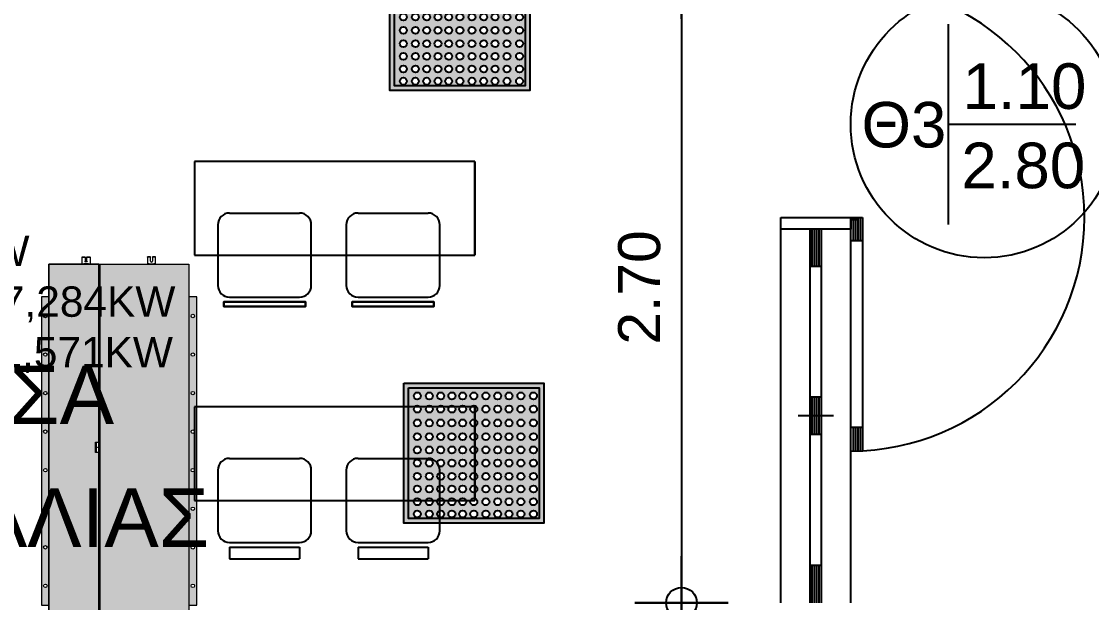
# Model space of a CAD drawing. Header units: metres. Extents: x -11 to 85, y -301 to 135.
# Drawn here: x 18.873 to 23.454, y -47.392 to -44.904 of the extents above; entities that cross this region are included whole.
import ezdxf

# ---------------------------------------------------------------- set-up
doc = ezdxf.new("R2010")
doc.units = ezdxf.units.M
doc.header["$LTSCALE"] = 0.036
doc.header["$PDMODE"] = 2
for name, color, linetype in [('arxitek borofos', 252, 'Continuous'), ('DIMBLK', 252, 'Continuous'), ('HLEK_FL001_SYMBOLS', 230, 'Continuous'), ('Parathira', 252, 'Continuous')]:
    doc.layers.add(name, color=color, linetype=linetype)
doc.layers.add('axel', color=170, linetype='Continuous', lineweight=0)
doc.styles.add('COMU-N', font='arial.ttf')
doc.styles.get("Standard").update_dxf_attribs({"font": 'arial.ttf'})
doc.dimstyles.new('CADWDOT', dxfattribs={"dimscale": 0.1, "dimtxt": 1.8, "dimasz": 0.08, "dimexe": 2, "dimexo": 0, "dimgap": 0.09, "dimtad": 0, "dimrnd": 0.001, "dimzin": 0, "dimdsep": 46, "dimtxsty": 'Standard', "dimblk1": 'ARTDIM', "dimblk2": 'ARTDIM', "dimsah": 1, "dimcen": 0.09, "dimdle": 0.05, "dimse1": 1, "dimse2": 1, "dimadec": 0, "dimazin": 0, "dimtfac": 1, "dimtmove": 0, "dimatfit": 3, "dimldrblk": 'ARTDIM', "dimfxl": 2, "dimtvp": 0.9999, "dimtolj": 1, "dimtzin": 0, "dimarcsym": 0})

# ---------------------------------------------------------------- blocks, each defined once
blk = doc.blocks.new('A$C049E38FE')
at = {"layer": 'Parathira'}
for p, q in [((0, 0), (0, -0.05)), ((0.3, -0.05), (0.3, 0)), ((0, -0.05), (0.3, -0.05)), ((0.3, -0.05), (0.25, -0.05)), ((0, -1.05), (0.3, -1.05)), ((0, -1.1), (0, -1.05)), ((0.3, -2.7), (0.3, -1.05)), ((0.3, -1.05), (0.35, -1.05)), ((0.3, -1.05), (0.3, -1.1)), ((0.31, -1.05), (0.31, -1.15)), ((0.32, -1.05), (0.32, -1.15)), ((0.33, -1.05), (0.33, -1.15)), ((0.34, -1.05), (0.34, -1.15)), ((0.35, -1.05), (0.35, -2.0487)), ((0.33, -1.06), (0.3, -1.06)), ((0, -2.7), (0, -1.1)), ((0.3, -1.1), (0, -1.1)), ((0.3, -1.1), (0, -1.1)), ((0.3, -1.1), (0, -1.1)), ((0.125, -1.1), (0.125, -2.7)), ((0.175, -1.1), (0.125, -1.1)), ((0.135, -1.26), (0.135, -1.1)), ((0.145, -1.26), (0.145, -1.1)), ((0.155, -1.26), (0.155, -1.1)), ((0.165, -1.26), (0.165, -1.1)), ((0.175, -2.7), (0.175, -1.1)), ((0.35, -1.15), (0.3, -1.15)), ((0.175, -1.26), (0.125, -1.26)), ((0.175, -1.82), (0.125, -1.82)), ((0.135, -1.98), (0.135, -1.82)), ((0.145, -1.98), (0.145, -1.82)), ((0.155, -1.98), (0.155, -1.82)), ((0.165, -1.98), (0.165, -1.82)), ((0.225, -1.9), (0.075, -1.9)), ((0.35, -1.95), (0.3, -1.95)), ((0.31, -1.95), (0.31, -2.0499)), ((0.32, -1.95), (0.32, -2.0498)), ((0.33, -1.95), (0.33, -2.0495)), ((0.34, -1.95), (0.34, -2.0492)), ((0.175, -1.98), (0.125, -1.98)), ((0.175, -2.54), (0.125, -2.54)), ((0.135, -2.7), (0.135, -2.54)), ((0.145, -2.7), (0.145, -2.54)), ((0.155, -2.7), (0.155, -2.54)), ((0.165, -2.7), (0.165, -2.54))]:
    blk.add_line(p, q, dxfattribs=at)
blk.add_arc((0.3, -1.05), 1, 270, 90, dxfattribs=at)
blk = doc.blocks.new('ARTDIM')
at = {"layer": 'DIMBLK'}
for p, q in [((0, -24.9975), (0, 24.9975)), ((-24.9975, 0), (24.9975, 0))]:
    blk.add_line(p, q, dxfattribs=at)
blk.add_circle((0, 0), 8.25, dxfattribs=at)
blk = doc.blocks.new('*D954')
at = {"layer": 'arxitek borofos', "color": 0, "lineweight": -2}
blk.add_line((21.6986, -44.701), (21.6986, -47.385), dxfattribs=at)
at = {"layer": 'Defpoints', "color": 0, "transparency": 16777216}
for p in [(22.1237, -44.693), (21.6986, -47.393), (22.1237, -47.393)]:
    blk.add_point(p, dxfattribs=at)
at = {"layer": 'arxitek borofos', "color": 0, "lineweight": -2, "xscale": 0.008, "yscale": 0.008, "zscale": 0.008}
for p, rotation in [((21.6986, -44.693), 90), ((21.6986, -47.393), 270)]:
    blk.add_blockref('ARTDIM', p, dxfattribs=dict(at, rotation=rotation))
at = {"layer": 'arxitek borofos', "color": 0, "insert": (21.5186, -46.043), "char_height": 0.18, "attachment_point": 5, "rotation": 90}
blk.add_mtext('\\A1;2.70', dxfattribs=at)
blk = doc.blocks.new('*D955')
at = {"layer": 'arxitek borofos', "color": 0, "lineweight": -2}
blk.add_line((21.6986, -47.401), (21.6986, -49.635), dxfattribs=at)
at = {"layer": 'Defpoints', "color": 0, "transparency": 16777216}
for p in [(22.1237, -47.393), (21.6986, -49.643), (22.1237, -49.643)]:
    blk.add_point(p, dxfattribs=at)
at = {"layer": 'arxitek borofos', "color": 0, "lineweight": -2, "xscale": 0.008, "yscale": 0.008, "zscale": 0.008}
for p, rotation in [((21.6986, -47.393), 90), ((21.6986, -49.643), 270)]:
    blk.add_blockref('ARTDIM', p, dxfattribs=dict(at, rotation=rotation))
at = {"layer": 'arxitek borofos', "color": 0, "insert": (21.5186, -48.518), "char_height": 0.18, "attachment_point": 5, "rotation": 90}
blk.add_mtext('\\A1;2.25', dxfattribs=at)
blk = doc.blocks.new('led 46W tetragono')
at = {"layer": 'HLEK_FL001_SYMBOLS'}
h = blk.add_hatch(color=256, dxfattribs=at)
h.dxf.hatch_style = 1
h.paths.add_polyline_path([(104.7283, -8.1225), (104.7283, -8.7225), (105.3283, -8.7225), (105.3283, -8.1225)])
h.paths.add_polyline_path([(105.3083, -8.1425), (105.3083, -8.7025), (104.7483, -8.7025), (104.7483, -8.1425)], flags=16)
h.paths.add_polyline_path([(104.9493, -8.1771, -1), (104.9193, -8.1771, -1)], flags=0)
h.paths.add_polyline_path([(104.9954, -8.1771, -1), (104.9654, -8.1771, -1)], flags=0)
h.paths.add_polyline_path([(104.9014, -8.1771, -1), (104.8714, -8.1771, -1)], flags=0)
h.paths.add_polyline_path([(105.0432, -8.1771, -1), (105.0133, -8.1771, -1)], flags=0)
h.paths.add_polyline_path([(104.9493, -8.2338, -1), (104.9193, -8.2338, -1)], flags=0)
h.paths.add_polyline_path([(104.9954, -8.2338, -1), (104.9654, -8.2338, -1)], flags=0)
h.paths.add_polyline_path([(104.9014, -8.2338, -1), (104.8714, -8.2338, -1)], flags=0)
h.paths.add_polyline_path([(104.8526, -8.1771, -1), (104.8227, -8.1771, -1)], flags=0)
h.paths.add_polyline_path([(105.0432, -8.2338, -1), (105.0133, -8.2338, -1)], flags=0)
h.paths.add_polyline_path([(105.0946, -8.1771, -1), (105.0647, -8.1771, -1)], flags=0)
h.paths.add_polyline_path([(104.8526, -8.2338, -1), (104.8227, -8.2338, -1)], flags=0)
h.paths.add_polyline_path([(105.0946, -8.2338, -1), (105.0647, -8.2338, -1)], flags=0)
h.paths.add_polyline_path([(104.9493, -8.2927, -1), (104.9193, -8.2927, -1)], flags=0)
h.paths.add_polyline_path([(104.9954, -8.2927, -1), (104.9654, -8.2927, -1)], flags=0)
h.paths.add_polyline_path([(104.8012, -8.1771, -1), (104.7713, -8.1771, -1)], flags=0)
h.paths.add_polyline_path([(104.9014, -8.2927, -1), (104.8714, -8.2927, -1)], flags=0)
h.paths.add_polyline_path([(105.0432, -8.2927, -1), (105.0133, -8.2927, -1)], flags=0)
h.paths.add_polyline_path([(105.1452, -8.1771, -1), (105.1152, -8.1771, -1)], flags=0)
h.paths.add_polyline_path([(104.8012, -8.2338, -1), (104.7713, -8.2338, -1)], flags=0)
h.paths.add_polyline_path([(104.8526, -8.2927, -1), (104.8227, -8.2927, -1)], flags=0)
h.paths.add_polyline_path([(105.1452, -8.2338, -1), (105.1152, -8.2338, -1)], flags=0)
h.paths.add_polyline_path([(105.0946, -8.2927, -1), (105.0647, -8.2927, -1)], flags=0)
h.paths.add_polyline_path([(104.9493, -8.3517, -1), (104.9193, -8.3517, -1)], flags=0)
h.paths.add_polyline_path([(104.9954, -8.3517, -1), (104.9654, -8.3517, -1)], flags=0)
h.paths.add_polyline_path([(105.1939, -8.1771, -1), (105.164, -8.1771, -1)], flags=0)
h.paths.add_polyline_path([(104.9014, -8.3517, -1), (104.8714, -8.3517, -1)], flags=0)
h.paths.add_polyline_path([(105.0432, -8.3517, -1), (105.0133, -8.3517, -1)], flags=0)
h.paths.add_polyline_path([(104.8012, -8.2927, -1), (104.7713, -8.2927, -1)], flags=0)
h.paths.add_polyline_path([(105.1452, -8.2927, -1), (105.1152, -8.2927, -1)], flags=0)
h.paths.add_polyline_path([(105.1939, -8.2338, -1), (105.164, -8.2338, -1)], flags=0)
h.paths.add_polyline_path([(104.8526, -8.3517, -1), (104.8227, -8.3517, -1)], flags=0)
h.paths.add_polyline_path([(105.0946, -8.3517, -1), (105.0647, -8.3517, -1)], flags=0)
h.paths.add_polyline_path([(105.1939, -8.2927, -1), (105.164, -8.2927, -1)], flags=0)
h.paths.add_polyline_path([(105.2445, -8.1771, -1), (105.2145, -8.1771, -1)], flags=0)
h.paths.add_polyline_path([(104.8012, -8.3517, -1), (104.7713, -8.3517, -1)], flags=0)
h.paths.add_polyline_path([(104.9493, -8.4083, -1), (104.9193, -8.4083, -1)], flags=0)
h.paths.add_polyline_path([(104.9954, -8.4083, -1), (104.9654, -8.4083, -1)], flags=0)
h.paths.add_polyline_path([(105.1452, -8.3517, -1), (105.1152, -8.3517, -1)], flags=0)
h.paths.add_polyline_path([(104.9014, -8.4083, -1), (104.8714, -8.4083, -1)], flags=0)
h.paths.add_polyline_path([(105.0432, -8.4083, -1), (105.0133, -8.4083, -1)], flags=0)
h.paths.add_polyline_path([(105.2445, -8.2338, -1), (105.2145, -8.2338, -1)], flags=0)
h.paths.add_polyline_path([(104.8526, -8.4083, -1), (104.8227, -8.4083, -1)], flags=0)
h.paths.add_polyline_path([(105.0946, -8.4083, -1), (105.0647, -8.4083, -1)], flags=0)
h.paths.add_polyline_path([(105.1939, -8.3517, -1), (105.164, -8.3517, -1)], flags=0)
h.paths.add_polyline_path([(105.2445, -8.2927, -1), (105.2145, -8.2927, -1)], flags=0)
h.paths.add_polyline_path([(104.8012, -8.4083, -1), (104.7713, -8.4083, -1)], flags=0)
h.paths.add_polyline_path([(105.1452, -8.4083, -1), (105.1152, -8.4083, -1)], flags=0)
h.paths.add_polyline_path([(105.2985, -8.1771, -1), (105.2686, -8.1771, -1)], flags=0)
h.paths.add_polyline_path([(104.9493, -8.465, -1), (104.9193, -8.465, -1)], flags=0)
h.paths.add_polyline_path([(104.9954, -8.465, -1), (104.9654, -8.465, -1)], flags=0)
h.paths.add_polyline_path([(104.9014, -8.465, -1), (104.8714, -8.465, -1)], flags=0)
h.paths.add_polyline_path([(105.0432, -8.465, -1), (105.0133, -8.465, -1)], flags=0)
h.paths.add_polyline_path([(105.2985, -8.2338, -1), (105.2686, -8.2338, -1)], flags=0)
h.paths.add_polyline_path([(105.2445, -8.3517, -1), (105.2145, -8.3517, -1)], flags=0)
h.paths.add_polyline_path([(104.8526, -8.465, -1), (104.8227, -8.465, -1)], flags=0)
h.paths.add_polyline_path([(105.1939, -8.4083, -1), (105.164, -8.4083, -1)], flags=0)
h.paths.add_polyline_path([(105.0946, -8.465, -1), (105.0647, -8.465, -1)], flags=0)
h.paths.add_polyline_path([(105.2985, -8.2927, -1), (105.2686, -8.2927, -1)], flags=0)
h.paths.add_polyline_path([(104.8012, -8.465, -1), (104.7713, -8.465, -1)], flags=0)
h.paths.add_polyline_path([(105.1452, -8.465, -1), (105.1152, -8.465, -1)], flags=0)
h.paths.add_polyline_path([(105.2445, -8.4083, -1), (105.2145, -8.4083, -1)], flags=0)
h.paths.add_polyline_path([(104.9493, -8.5217, -1), (104.9193, -8.5217, -1)], flags=0)
h.paths.add_polyline_path([(104.9954, -8.5217, -1), (104.9654, -8.5217, -1)], flags=0)
h.paths.add_polyline_path([(105.2985, -8.3517, -1), (105.2686, -8.3517, -1)], flags=0)
h.paths.add_polyline_path([(104.9014, -8.5217, -1), (104.8714, -8.5217, -1)], flags=0)
h.paths.add_polyline_path([(105.0432, -8.5217, -1), (105.0133, -8.5217, -1)], flags=0)
h.paths.add_polyline_path([(105.1939, -8.465, -1), (105.164, -8.465, -1)], flags=0)
h.paths.add_polyline_path([(104.8526, -8.5217, -1), (104.8227, -8.5217, -1)], flags=0)
h.paths.add_polyline_path([(105.0946, -8.5217, -1), (105.0647, -8.5217, -1)], flags=0)
h.paths.add_polyline_path([(104.8012, -8.5217, -1), (104.7713, -8.5217, -1)], flags=0)
h.paths.add_polyline_path([(105.1452, -8.5217, -1), (105.1152, -8.5217, -1)], flags=0)
h.paths.add_polyline_path([(105.2985, -8.4083, -1), (105.2686, -8.4083, -1)], flags=0)
h.paths.add_polyline_path([(105.2445, -8.465, -1), (105.2145, -8.465, -1)], flags=0)
h.paths.add_polyline_path([(104.9493, -8.5761, -1), (104.9193, -8.5761, -1)], flags=0)
h.paths.add_polyline_path([(104.9954, -8.5761, -1), (104.9654, -8.5761, -1)], flags=0)
h.paths.add_polyline_path([(105.1939, -8.5217, -1), (105.164, -8.5217, -1)], flags=0)
h.paths.add_polyline_path([(104.9014, -8.5761, -1), (104.8714, -8.5761, -1)], flags=0)
h.paths.add_polyline_path([(105.0432, -8.5761, -1), (105.0133, -8.5761, -1)], flags=0)
h.paths.add_polyline_path([(104.8526, -8.5761, -1), (104.8227, -8.5761, -1)], flags=0)
h.paths.add_polyline_path([(105.0946, -8.5761, -1), (105.0647, -8.5761, -1)], flags=0)
h.paths.add_polyline_path([(105.2985, -8.465, -1), (105.2686, -8.465, -1)], flags=0)
h.paths.add_polyline_path([(104.8012, -8.5761, -1), (104.7713, -8.5761, -1)], flags=0)
h.paths.add_polyline_path([(105.2445, -8.5217, -1), (105.2145, -8.5217, -1)], flags=0)
h.paths.add_polyline_path([(105.1452, -8.5761, -1), (105.1152, -8.5761, -1)], flags=0)
h.paths.add_polyline_path([(105.1939, -8.5761, -1), (105.164, -8.5761, -1)], flags=0)
h.paths.add_polyline_path([(104.9493, -8.6305, -1), (104.9193, -8.6305, -1)], flags=0)
h.paths.add_polyline_path([(104.9954, -8.6305, -1), (104.9654, -8.6305, -1)], flags=0)
h.paths.add_polyline_path([(104.9014, -8.6305, -1), (104.8714, -8.6305, -1)], flags=0)
h.paths.add_polyline_path([(105.0432, -8.6305, -1), (105.0133, -8.6305, -1)], flags=0)
h.paths.add_polyline_path([(105.2985, -8.5217, -1), (105.2686, -8.5217, -1)], flags=0)
h.paths.add_polyline_path([(104.8526, -8.6305, -1), (104.8227, -8.6305, -1)], flags=0)
h.paths.add_polyline_path([(105.0946, -8.6305, -1), (105.0647, -8.6305, -1)], flags=0)
h.paths.add_polyline_path([(105.2445, -8.5761, -1), (105.2145, -8.5761, -1)], flags=0)
h.paths.add_polyline_path([(104.8012, -8.6305, -1), (104.7713, -8.6305, -1)], flags=0)
h.paths.add_polyline_path([(105.1452, -8.6305, -1), (105.1152, -8.6305, -1)], flags=0)
h.paths.add_polyline_path([(105.1939, -8.6305, -1), (105.164, -8.6305, -1)], flags=0)
h.paths.add_polyline_path([(104.9493, -8.6826, -1), (104.9193, -8.6826, -1)], flags=0)
h.paths.add_polyline_path([(104.9954, -8.6826, -1), (104.9654, -8.6826, -1)], flags=0)
h.paths.add_polyline_path([(105.2985, -8.5761, -1), (105.2686, -8.5761, -1)], flags=0)
h.paths.add_polyline_path([(104.9014, -8.6826, -1), (104.8714, -8.6826, -1)], flags=0)
h.paths.add_polyline_path([(105.0432, -8.6826, -1), (105.0133, -8.6826, -1)], flags=0)
h.paths.add_polyline_path([(104.8526, -8.6826, -1), (104.8227, -8.6826, -1)], flags=0)
h.paths.add_polyline_path([(105.0946, -8.6826, -1), (105.0647, -8.6826, -1)], flags=0)
h.paths.add_polyline_path([(105.2445, -8.6305, -1), (105.2145, -8.6305, -1)], flags=0)
h.paths.add_polyline_path([(104.8012, -8.6826, -1), (104.7713, -8.6826, -1)], flags=0)
h.paths.add_polyline_path([(105.1452, -8.6826, -1), (105.1152, -8.6826, -1)], flags=0)
h.paths.add_polyline_path([(105.1939, -8.6826, -1), (105.164, -8.6826, -1)], flags=0)
h.paths.add_polyline_path([(105.2985, -8.6305, -1), (105.2686, -8.6305, -1)], flags=0)
h.paths.add_polyline_path([(105.2445, -8.6826, -1), (105.2145, -8.6826, -1)], flags=0)
h.paths.add_polyline_path([(105.2985, -8.6826, -1), (105.2686, -8.6826, -1)], flags=0)
h = blk.add_hatch(color=181, dxfattribs=at)
h.dxf.hatch_style = 1
h.paths.add_polyline_path([(104.7483, -8.1425), (104.7483, -8.7025), (105.3083, -8.7025), (105.3083, -8.1425)])
h.paths.add_polyline_path([(104.9954, -8.3517, -1), (104.9654, -8.3517, -1)], flags=16)
h.paths.add_polyline_path([(105.0432, -8.3517, -1), (105.0133, -8.3517, -1)], flags=16)
h.paths.add_polyline_path([(104.9654, -8.2927, -1), (104.9954, -8.2927, -1)], flags=16)
h.paths.add_polyline_path([(105.0133, -8.2927, -1), (105.0432, -8.2927, -1)], flags=16)
h.paths.add_polyline_path([(104.9493, -8.3517, -1), (104.9193, -8.3517, -1)], flags=16)
h.paths.add_polyline_path([(104.9193, -8.2927, -1), (104.9493, -8.2927, -1)], flags=16)
h.paths.add_polyline_path([(105.0946, -8.3517, -1), (105.0647, -8.3517, -1)], flags=16)
h.paths.add_polyline_path([(105.0647, -8.2927, -1), (105.0946, -8.2927, -1)], flags=16)
h.paths.add_polyline_path([(104.9954, -8.4083, -1), (104.9654, -8.4083, -1)], flags=16)
h.paths.add_polyline_path([(105.0432, -8.4083, -1), (105.0133, -8.4083, -1)], flags=16)
h.paths.add_polyline_path([(104.9654, -8.2338, -1), (104.9954, -8.2338, -1)], flags=16)
h.paths.add_polyline_path([(105.0133, -8.2338, -1), (105.0432, -8.2338, -1)], flags=16)
h.paths.add_polyline_path([(104.9493, -8.4083, -1), (104.9193, -8.4083, -1)], flags=16)
h.paths.add_polyline_path([(105.0946, -8.4083, -1), (105.0647, -8.4083, -1)], flags=16)
h.paths.add_polyline_path([(104.9193, -8.2338, -1), (104.9493, -8.2338, -1)], flags=16)
h.paths.add_polyline_path([(105.0647, -8.2338, -1), (105.0946, -8.2338, -1)], flags=16)
h.paths.add_polyline_path([(104.9014, -8.3517, -1), (104.8714, -8.3517, -1)], flags=16)
h.paths.add_polyline_path([(104.8714, -8.2927, -1), (104.9014, -8.2927, -1)], flags=16)
h.paths.add_polyline_path([(105.1452, -8.3517, -1), (105.1152, -8.3517, -1)], flags=16)
h.paths.add_polyline_path([(105.1152, -8.2927, -1), (105.1452, -8.2927, -1)], flags=16)
h.paths.add_polyline_path([(104.9954, -8.465, -1), (104.9654, -8.465, -1)], flags=16)
h.paths.add_polyline_path([(105.0432, -8.465, -1), (105.0133, -8.465, -1)], flags=16)
h.paths.add_polyline_path([(104.9014, -8.4083, -1), (104.8714, -8.4083, -1)], flags=16)
h.paths.add_polyline_path([(104.8714, -8.2338, -1), (104.9014, -8.2338, -1)], flags=16)
h.paths.add_polyline_path([(104.9654, -8.1771, -1), (104.9954, -8.1771, -1)], flags=16)
h.paths.add_polyline_path([(105.0133, -8.1771, -1), (105.0432, -8.1771, -1)], flags=16)
h.paths.add_polyline_path([(105.1452, -8.4083, -1), (105.1152, -8.4083, -1)], flags=16)
h.paths.add_polyline_path([(104.9493, -8.465, -1), (104.9193, -8.465, -1)], flags=16)
h.paths.add_polyline_path([(105.1152, -8.2338, -1), (105.1452, -8.2338, -1)], flags=16)
h.paths.add_polyline_path([(105.0946, -8.465, -1), (105.0647, -8.465, -1)], flags=16)
h.paths.add_polyline_path([(104.9193, -8.1771, -1), (104.9493, -8.1771, -1)], flags=16)
h.paths.add_polyline_path([(105.0647, -8.1771, -1), (105.0946, -8.1771, -1)], flags=16)
h.paths.add_polyline_path([(104.8526, -8.3517, -1), (104.8227, -8.3517, -1)], flags=16)
h.paths.add_polyline_path([(104.8227, -8.2927, -1), (104.8526, -8.2927, -1)], flags=16)
h.paths.add_polyline_path([(105.1939, -8.3517, -1), (105.164, -8.3517, -1)], flags=16)
h.paths.add_polyline_path([(105.164, -8.2927, -1), (105.1939, -8.2927, -1)], flags=16)
h.paths.add_polyline_path([(104.9014, -8.465, -1), (104.8714, -8.465, -1)], flags=16)
h.paths.add_polyline_path([(104.8526, -8.4083, -1), (104.8227, -8.4083, -1)], flags=16)
h.paths.add_polyline_path([(105.1452, -8.465, -1), (105.1152, -8.465, -1)], flags=16)
h.paths.add_polyline_path([(104.8714, -8.1771, -1), (104.9014, -8.1771, -1)], flags=16)
h.paths.add_polyline_path([(104.8227, -8.2338, -1), (104.8526, -8.2338, -1)], flags=16)
h.paths.add_polyline_path([(105.1939, -8.4083, -1), (105.164, -8.4083, -1)], flags=16)
h.paths.add_polyline_path([(105.1152, -8.1771, -1), (105.1452, -8.1771, -1)], flags=16)
h.paths.add_polyline_path([(104.9954, -8.5217, -1), (104.9654, -8.5217, -1)], flags=16)
h.paths.add_polyline_path([(105.0432, -8.5217, -1), (105.0133, -8.5217, -1)], flags=16)
h.paths.add_polyline_path([(105.164, -8.2338, -1), (105.1939, -8.2338, -1)], flags=16)
h.paths.add_polyline_path([(104.9493, -8.5217, -1), (104.9193, -8.5217, -1)], flags=16)
h.paths.add_polyline_path([(105.0946, -8.5217, -1), (105.0647, -8.5217, -1)], flags=16)
h.paths.add_polyline_path([(104.8526, -8.465, -1), (104.8227, -8.465, -1)], flags=16)
h.paths.add_polyline_path([(104.8012, -8.3517, -1), (104.7713, -8.3517, -1)], flags=16)
h.paths.add_polyline_path([(104.7713, -8.2927, -1), (104.8012, -8.2927, -1)], flags=16)
h.paths.add_polyline_path([(104.8227, -8.1771, -1), (104.8526, -8.1771, -1)], flags=16)
h.paths.add_polyline_path([(105.1939, -8.465, -1), (105.164, -8.465, -1)], flags=16)
h.paths.add_polyline_path([(105.2445, -8.3517, -1), (105.2145, -8.3517, -1)], flags=16)
h.paths.add_polyline_path([(104.9014, -8.5217, -1), (104.8714, -8.5217, -1)], flags=16)
h.paths.add_polyline_path([(105.2145, -8.2927, -1), (105.2445, -8.2927, -1)], flags=16)
h.paths.add_polyline_path([(105.164, -8.1771, -1), (105.1939, -8.1771, -1)], flags=16)
h.paths.add_polyline_path([(104.8012, -8.4083, -1), (104.7713, -8.4083, -1)], flags=16)
h.paths.add_polyline_path([(105.1452, -8.5217, -1), (105.1152, -8.5217, -1)], flags=16)
h.paths.add_polyline_path([(104.7713, -8.2338, -1), (104.8012, -8.2338, -1)], flags=16)
h.paths.add_polyline_path([(105.2445, -8.4083, -1), (105.2145, -8.4083, -1)], flags=16)
h.paths.add_polyline_path([(105.2145, -8.2338, -1), (105.2445, -8.2338, -1)], flags=16)
h.paths.add_polyline_path([(104.9954, -8.5761, -1), (104.9654, -8.5761, -1)], flags=16)
h.paths.add_polyline_path([(105.0432, -8.5761, -1), (105.0133, -8.5761, -1)], flags=16)
h.paths.add_polyline_path([(104.8526, -8.5217, -1), (104.8227, -8.5217, -1)], flags=16)
h.paths.add_polyline_path([(104.8012, -8.465, -1), (104.7713, -8.465, -1)], flags=16)
h.paths.add_polyline_path([(104.9493, -8.5761, -1), (104.9193, -8.5761, -1)], flags=16)
h.paths.add_polyline_path([(105.0946, -8.5761, -1), (105.0647, -8.5761, -1)], flags=16)
h.paths.add_polyline_path([(105.1939, -8.5217, -1), (105.164, -8.5217, -1)], flags=16)
h.paths.add_polyline_path([(104.7713, -8.1771, -1), (104.8012, -8.1771, -1)], flags=16)
h.paths.add_polyline_path([(105.2445, -8.465, -1), (105.2145, -8.465, -1)], flags=16)
h.paths.add_polyline_path([(105.2145, -8.1771, -1), (105.2445, -8.1771, -1)], flags=16)
h.paths.add_polyline_path([(104.9014, -8.5761, -1), (104.8714, -8.5761, -1)], flags=16)
h.paths.add_polyline_path([(105.1452, -8.5761, -1), (105.1152, -8.5761, -1)], flags=16)
h.paths.add_polyline_path([(105.2985, -8.3517, -1), (105.2686, -8.3517, -1)], flags=16)
h.paths.add_polyline_path([(105.2686, -8.2927, -1), (105.2985, -8.2927, -1)], flags=16)
h.paths.add_polyline_path([(105.2985, -8.4083, -1), (105.2686, -8.4083, -1)], flags=16)
h.paths.add_polyline_path([(104.8012, -8.5217, -1), (104.7713, -8.5217, -1)], flags=16)
h.paths.add_polyline_path([(105.2686, -8.2338, -1), (105.2985, -8.2338, -1)], flags=16)
h.paths.add_polyline_path([(105.2445, -8.5217, -1), (105.2145, -8.5217, -1)], flags=16)
h.paths.add_polyline_path([(104.8526, -8.5761, -1), (104.8227, -8.5761, -1)], flags=16)
h.paths.add_polyline_path([(104.9954, -8.6305, -1), (104.9654, -8.6305, -1)], flags=16)
h.paths.add_polyline_path([(105.1939, -8.5761, -1), (105.164, -8.5761, -1)], flags=16)
h.paths.add_polyline_path([(105.0432, -8.6305, -1), (105.0133, -8.6305, -1)], flags=16)
h.paths.add_polyline_path([(104.9493, -8.6305, -1), (104.9193, -8.6305, -1)], flags=16)
h.paths.add_polyline_path([(105.2985, -8.465, -1), (105.2686, -8.465, -1)], flags=16)
h.paths.add_polyline_path([(105.0946, -8.6305, -1), (105.0647, -8.6305, -1)], flags=16)
h.paths.add_polyline_path([(105.2686, -8.1771, -1), (105.2985, -8.1771, -1)], flags=16)
h.paths.add_polyline_path([(104.9014, -8.6305, -1), (104.8714, -8.6305, -1)], flags=16)
h.paths.add_polyline_path([(105.1452, -8.6305, -1), (105.1152, -8.6305, -1)], flags=16)
h.paths.add_polyline_path([(104.8012, -8.5761, -1), (104.7713, -8.5761, -1)], flags=16)
h.paths.add_polyline_path([(105.2445, -8.5761, -1), (105.2145, -8.5761, -1)], flags=16)
h.paths.add_polyline_path([(105.2985, -8.5217, -1), (105.2686, -8.5217, -1)], flags=16)
h.paths.add_polyline_path([(104.8526, -8.6305, -1), (104.8227, -8.6305, -1)], flags=16)
h.paths.add_polyline_path([(105.1939, -8.6305, -1), (105.164, -8.6305, -1)], flags=16)
h.paths.add_polyline_path([(104.9954, -8.6826, -1), (104.9654, -8.6826, -1)], flags=16)
h.paths.add_polyline_path([(105.0432, -8.6826, -1), (105.0133, -8.6826, -1)], flags=16)
h.paths.add_polyline_path([(104.9493, -8.6826, -1), (104.9193, -8.6826, -1)], flags=16)
h.paths.add_polyline_path([(105.0946, -8.6826, -1), (105.0647, -8.6826, -1)], flags=16)
h.paths.add_polyline_path([(104.8012, -8.6305, -1), (104.7713, -8.6305, -1)], flags=16)
h.paths.add_polyline_path([(104.9014, -8.6826, -1), (104.8714, -8.6826, -1)], flags=16)
h.paths.add_polyline_path([(105.2985, -8.5761, -1), (105.2686, -8.5761, -1)], flags=16)
h.paths.add_polyline_path([(105.1452, -8.6826, -1), (105.1152, -8.6826, -1)], flags=16)
h.paths.add_polyline_path([(105.2445, -8.6305, -1), (105.2145, -8.6305, -1)], flags=16)
h.paths.add_polyline_path([(104.8526, -8.6826, -1), (104.8227, -8.6826, -1)], flags=16)
h.paths.add_polyline_path([(105.1939, -8.6826, -1), (105.164, -8.6826, -1)], flags=16)
h.paths.add_polyline_path([(105.2985, -8.6305, -1), (105.2686, -8.6305, -1)], flags=16)
h.paths.add_polyline_path([(104.8012, -8.6826, -1), (104.7713, -8.6826, -1)], flags=16)
h.paths.add_polyline_path([(105.2445, -8.6826, -1), (105.2145, -8.6826, -1)], flags=16)
h.paths.add_polyline_path([(105.2985, -8.6826, -1), (105.2686, -8.6826, -1)], flags=16)
for points in [[(104.7283, -8.1225), (105.3283, -8.1225), (105.3283, -8.7225), (104.7283, -8.7225)], [(104.7483, -8.1425), (105.3083, -8.1425), (105.3083, -8.7025), (104.7483, -8.7025)]]:
    blk.add_lwpolyline(points, close=True, dxfattribs=at)
for centre in [(104.7862, -8.1771), (104.8377, -8.1771), (104.8864, -8.1771), (104.9343, -8.1771), (104.9804, -8.1771), (105.0282, -8.1771), (105.0797, -8.1771), (105.1302, -8.1771), (105.1789, -8.1771), (105.2295, -8.1771), (105.2835, -8.1771), (104.7862, -8.2338), (104.8377, -8.2338), (104.8864, -8.2338), (104.9343, -8.2338), (104.9804, -8.2338), (105.0282, -8.2338), (105.0797, -8.2338), (105.1302, -8.2338), (105.1789, -8.2338), (105.2295, -8.2338), (105.2835, -8.2338), (104.7862, -8.2927), (104.8377, -8.2927), (104.8864, -8.2927), (104.9343, -8.2927), (104.9804, -8.2927), (105.0282, -8.2927), (105.0797, -8.2927), (105.1302, -8.2927), (105.1789, -8.2927), (105.2295, -8.2927), (105.2835, -8.2927), (104.7862, -8.3517), (104.8377, -8.3517), (104.8864, -8.3517), (104.9343, -8.3517), (104.9804, -8.3517), (105.0282, -8.3517), (105.0797, -8.3517), (105.1302, -8.3517), (105.1789, -8.3517), (105.2295, -8.3517), (105.2835, -8.3517), (104.7862, -8.4083), (104.8377, -8.4083), (104.8864, -8.4083), (104.9343, -8.4083), (104.9804, -8.4083), (105.0282, -8.4083), (105.0797, -8.4083), (105.1302, -8.4083), (105.1789, -8.4083), (105.2295, -8.4083), (105.2835, -8.4083), (104.7862, -8.465), (104.8377, -8.465), (104.8864, -8.465), (104.9343, -8.465), (104.9804, -8.465), (105.0282, -8.465), (105.0797, -8.465), (105.1302, -8.465), (105.1789, -8.465), (105.2295, -8.465), (105.2835, -8.465), (104.7862, -8.5217), (104.8377, -8.5217), (104.8864, -8.5217), (104.9343, -8.5217), (104.9804, -8.5217), (105.0282, -8.5217), (105.0797, -8.5217), (105.1302, -8.5217), (105.1789, -8.5217), (105.2295, -8.5217), (105.2835, -8.5217), (104.7862, -8.5761), (104.8377, -8.5761), (104.8864, -8.5761), (104.9343, -8.5761), (104.9804, -8.5761), (105.0282, -8.5761), (105.0797, -8.5761), (105.1302, -8.5761), (105.1789, -8.5761), (105.2295, -8.5761), (105.2835, -8.5761), (104.7862, -8.6305), (104.8377, -8.6305), (104.8864, -8.6305), (104.9343, -8.6305), (104.9804, -8.6305), (105.0282, -8.6305), (105.0797, -8.6305), (105.1302, -8.6305), (105.1789, -8.6305), (105.2295, -8.6305), (105.2835, -8.6305), (104.7862, -8.6826), (104.8377, -8.6826), (104.8864, -8.6826), (104.9343, -8.6826), (104.9804, -8.6826), (105.0282, -8.6826), (105.0797, -8.6826), (105.1302, -8.6826), (105.1789, -8.6826), (105.2295, -8.6826), (105.2835, -8.6826)]:
    blk.add_circle(centre, 0.015, dxfattribs=at)
blk = doc.blocks.new('A$C5A126718')
at = {"layer": 'axel'}
for p, q in [((-0.0317, 0.0343), (-0.0317, 0.0321)), ((-0.0301, 0.0343), (-0.0317, 0.0343)), ((-0.0317, 0.0321), (-0.0317, 0.0236)), ((-0.0317, 0.0321), (-0.0301, 0.0321)), ((-0.0317, 0.0236), (-0.0301, 0.0236)), ((-0.0317, 0.0236), (-0.0317, 0.0214)), ((-0.0301, 0.0214), (-0.0317, 0.0214)), ((-0.0301, 0.0129), (-0.0317, 0.0129)), ((-0.0317, 0.0129), (-0.0317, 0.0107)), ((-0.0317, 0.0107), (-0.0301, 0.0107)), ((-0.0317, 0.0107), (-0.0317, 0.0021)), ((-0.0317, 0.0021), (-0.0301, 0.0021)), ((-0.0317, 0.0021), (-0.0317, 0)), ((-0.0301, 0), (-0.0317, 0)), ((-0.0012, 0.0343), (-0.0301, 0.0343)), ((-0.0301, 0.0343), (-0.0301, 0.0321)), ((-0.0301, 0.0321), (-0.0301, 0.0236)), ((-0.0301, 0.0236), (-0.0301, 0.0214)), ((-0.0301, 0.0214), (-0.0131, 0.0214)), ((-0.0301, 0.0129), (-0.0301, 0.0107)), ((-0.0131, 0.0129), (-0.0301, 0.0129)), ((-0.0301, 0.0107), (-0.0301, 0.0021)), ((-0.0301, 0.0021), (-0.0301, 0)), ((-0.0301, 0), (-0.0012, 0)), ((-0.0012, 0.0343), (0, 0.0343)), ((-0.0012, 0.0343), (-0.0012, 0.033)), ((-0.0012, 0.033), (-0.0012, 0.03)), ((-0.0012, 0.03), (-0.0012, 0.0271)), ((-0.0012, 0.0271), (0, 0.0271)), ((-0.0012, 0.027), (-0.0012, 0.0271)), ((-0.0012, 0.0073), (-0.0012, 0.027)), ((-0.0012, 0.0071), (-0.0012, 0.0073)), ((-0.0012, 0.0071), (0, 0.0071)), ((-0.0012, 0.0071), (-0.0012, 0.0043)), ((-0.0012, 0.0043), (-0.0012, 0.0013)), ((-0.0012, 0.0013), (-0.0012, 0)), ((-0.0012, 0), (0, 0)), ((0.0004, 0.0271), (0.0004, 0.0343)), ((0.0004, 0.0271), (0.0004, 0.0343)), ((0.0004, 0.0211), (0.0004, 0.0271)), ((0.0004, 0.0211), (0.0004, 0.0271)), ((0.0004, 0.0207), (0.0004, 0.0211)), ((0.0004, 0.0207), (0.0004, 0.0211)), ((0.0004, 0.0186), (0.0004, 0.0207)), ((0.0004, 0.0186), (0.0004, 0.0207)), ((0.0004, 0.0157), (0.0004, 0.0186)), ((0.0004, 0.0157), (0.0004, 0.0186)), ((0.0004, 0.0136), (0.0004, 0.0157)), ((0.0004, 0.0136), (0.0004, 0.0157)), ((0.0004, 0.0132), (0.0004, 0.0136)), ((0.0004, 0.0132), (0.0004, 0.0136)), ((0.0004, 0.0071), (0.0004, 0.0132)), ((0.0004, 0.0071), (0.0004, 0.0132)), ((0.0004, 0), (0.0004, 0.0071)), ((0.0004, 0), (0.0004, 0.0071))]:
    blk.add_line(p, q, dxfattribs=at)
blk.add_arc((-0.0131, 0.0171), 0.00429, 270, 90, dxfattribs=at)
blk = doc.blocks.new('A$C3A54651E')
at = {"layer": 'axel'}
for p, q in [((0.0091, 0.0228), (0, 0.0228)), ((0, 0.0228), (0, 0)), ((0.0091, 0), (0, 0)), ((0.0091, 0), (0.0091, 0.0228)), ((0.0091, 0.0171), (0.0162, 0.0171)), ((0.0091, 0.0057), (0.0162, 0.0057)), ((0.0162, 0.019), (0.0166, 0.0193)), ((0.0162, 0.0038), (0.0162, 0.019)), ((0.0162, 0.0038), (0.0166, 0.0035)), ((0.0166, 0.0035), (0.0166, 0.0193)), ((0.0166, 0.0193), (0.0184, 0.0193)), ((0.0166, 0.0035), (0.0184, 0.0035)), ((0.0184, 0.02), (0.0184, 0.0199)), ((0.0184, 0.02), (0.0184, 0.02)), ((0.0184, 0.0199), (0.0184, 0.0193)), ((0.0184, 0.0193), (0.0184, 0.0153)), ((0.0184, 0.0153), (0.0184, 0.0067)), ((0.0184, 0.0067), (0.0184, 0.0035)), ((0.0184, 0.0035), (0.0184, 0.0028)), ((0.0184, 0.0028), (0.0184, 0.0028)), ((0.0191, 0.0202), (0.0254, 0.0202)), ((0.0191, 0.0197), (0.0254, 0.0197)), ((0.0191, 0.0109), (0.0254, 0.0109)), ((0.0191, 0.0026), (0.0254, 0.0026)), ((0.0262, 0.0199), (0.0262, 0.02)), ((0.0262, 0.02), (0.0262, 0.02)), ((0.0262, 0.0182), (0.0262, 0.0199)), ((0.0262, 0.0153), (0.0262, 0.0182)), ((0.0262, 0.0182), (0.0284, 0.0182)), ((0.0262, 0.0067), (0.0262, 0.0153)), ((0.0262, 0.0046), (0.0262, 0.0067)), ((0.0262, 0.0028), (0.0262, 0.0046)), ((0.0262, 0.0046), (0.0284, 0.0046)), ((0.0262, 0.0028), (0.0262, 0.0028)), ((0.0284, 0.0193), (0.037, 0.0193)), ((0.0284, 0.0182), (0.0284, 0.0193)), ((0.0284, 0.0046), (0.0284, 0.0182)), ((0.0284, 0.0035), (0.0284, 0.0046)), ((0.0284, 0.0035), (0.037, 0.0035)), ((0.037, 0.0035), (0.037, 0.0193)), ((0.0373, 0.019), (0.037, 0.0193)), ((0.0373, 0.0037), (0.037, 0.0035)), ((0.0373, 0.0182), (0.0373, 0.019)), ((0.0373, 0.0046), (0.0373, 0.0182)), ((0.0373, 0.0182), (0.0403, 0.0182)), ((0.0373, 0.0037), (0.0373, 0.0046)), ((0.0373, 0.0046), (0.0403, 0.0046)), ((0.0403, 0.0046), (0.0403, 0.0182)), ((0.0423, 0.0162), (0.0403, 0.0182)), ((0.0423, 0.0066), (0.0403, 0.0046)), ((0.0423, 0.0066), (0.0423, 0.0162))]:
    blk.add_line(p, q, dxfattribs=at)
for points in [[(0.0191, 0.0202, 0.004311), (0.019, 0.0202, 0.005535), (0.0188, 0.0202, 0.007292), (0.0187, 0.0201, 0.009929), (0.0186, 0.0201), (0.0186, 0.0201, 0.019665), (0.0185, 0.02, 0.032685), (0.0184, 0.02, 0.060642), (0.0184, 0.02), (0.0184, 0.02)], [(0.0184, 0.0199, 0.159929), (0.0184, 0.0199, 0.090191), (0.0184, 0.0199, 0.0462), (0.0184, 0.0199, 0.02623), (0.0185, 0.0198), (0.0186, 0.0198, 0.013719), (0.0187, 0.0198, 0.009481), (0.0188, 0.0198, 0.006867), (0.0189, 0.0197, 0.005151), (0.0191, 0.0197)], [(0.0191, 0.0197, 0.015295), (0.0188, 0.0186, 0.017604), (0.0186, 0.0175), (0.0185, 0.0169, 0.02245), (0.0184, 0.0158), (0.0184, 0.0153)], [(0.0184, 0.0153, 0.023182), (0.0184, 0.0142, 0.022013), (0.0186, 0.0131), (0.0187, 0.0125, 0.017076), (0.0189, 0.0114), (0.0191, 0.0109)], [(0.0191, 0.0109, 0.016103), (0.0188, 0.0098, 0.018613), (0.0186, 0.0088), (0.0185, 0.0083, 0.023826), (0.0184, 0.0072), (0.0184, 0.0067)], [(0.0184, 0.0067, 0.024647), (0.0184, 0.0057, 0.023359), (0.0186, 0.0046), (0.0187, 0.0041, 0.018023), (0.0189, 0.0031), (0.0191, 0.0026)], [(0.0191, 0.0026, -0.004311), (0.019, 0.0026, -0.005535), (0.0188, 0.0026, -0.007292), (0.0187, 0.0027, -0.009929), (0.0186, 0.0027), (0.0186, 0.0027, -0.019665), (0.0185, 0.0027, -0.032685), (0.0184, 0.0028, -0.060642), (0.0184, 0.0028), (0.0184, 0.0028)], [(0.0262, 0.02, 0.102242), (0.0262, 0.02, 0.051435), (0.0261, 0.02, 0.028507), (0.0261, 0.0201, 0.01755), (0.026, 0.0201), (0.0259, 0.0201, 0.009159), (0.0258, 0.0201, 0.006785), (0.0257, 0.0202, 0.005184), (0.0255, 0.0202), (0.0254, 0.0202)], [(0.0254, 0.0197, 0.004812), (0.0256, 0.0197, 0.00636), (0.0258, 0.0198, 0.008685), (0.0259, 0.0198, 0.012384), (0.026, 0.0198), (0.0261, 0.0198, 0.023143), (0.0261, 0.0199, 0.039656), (0.0262, 0.0199, 0.07579), (0.0262, 0.0199, 0.144125), (0.0262, 0.0199)], [(0.0262, 0.0153, 0.023214), (0.0262, 0.0164, 0.02204), (0.026, 0.0175), (0.0259, 0.018, 0.017046), (0.0256, 0.0191), (0.0254, 0.0197)], [(0.0254, 0.0109, 0.01528), (0.0258, 0.012, 0.017585), (0.026, 0.013), (0.0261, 0.0136, 0.022468), (0.0262, 0.0147), (0.0262, 0.0153)], [(0.0262, 0.0067, 0.024685), (0.0262, 0.0078, 0.023392), (0.026, 0.0088), (0.0259, 0.0093, 0.017988), (0.0256, 0.0103), (0.0254, 0.0109)], [(0.0254, 0.0026, 0.016073), (0.0258, 0.0036, 0.018575), (0.026, 0.0046), (0.0261, 0.0052, 0.023861), (0.0262, 0.0062), (0.0262, 0.0067)], [(0.0262, 0.0028, -0.102242), (0.0262, 0.0028, -0.051435), (0.0261, 0.0028, -0.028507), (0.0261, 0.0027, -0.01755), (0.026, 0.0027), (0.0259, 0.0027, -0.009159), (0.0258, 0.0026, -0.006785), (0.0257, 0.0026, -0.005184), (0.0255, 0.0026), (0.0254, 0.0026)]]:
    blk.add_lwpolyline(points, format="xyb", dxfattribs=at)
blk = doc.blocks.new('A$C531E15D6')
at = {"layer": 'axel'}
for p, q in [((-0.0003, 0.0241), (-0.0003, -0.0359)), ((-0.0003, 0.0241), (0.0009, 0.0241)), ((-0.0003, 0.0134), (0, 0.0134)), ((-0.0003, 0.0113), (0, 0.0113)), ((-0.0003, 0.0066), (-0.0003, 0.0031)), ((-0.0003, 0.0066), (-0.0003, 0.0031)), ((0, 0.0059), (-0.0003, 0.0059)), ((-0.0003, 0.0031), (-0.0003, -0.0276)), ((0.0021, 0.0241), (0, 0.022)), ((0, 0.0059), (0, 0.022)), ((0, -0.0059), (0, 0.0059)), ((0, -0.0059), (0, 0.0059)), ((0.0012, 0.0241), (0.0009, 0.0241)), ((0.0012, 0.0241), (0.0009, 0.0241)), ((0.0012, 0.0241), (0.0021, 0.0241)), ((0.0021, 0.0241), (0.0321, 0.0241)), ((0.0021, 0.0241), (0.0321, 0.0241)), ((0.0321, 0.0241), (0.0343, 0.022)), ((0.0343, 0.022), (0.0343, 0.0134)), ((0.0343, 0.022), (0.0343, 0.0134)), ((0.0343, 0.0134), (0.0343, -0.0251)), ((0.0343, 0.0134), (0.0343, -0.0251)), ((0.038, 0.0127), (0.0343, 0.0128)), ((0.0347, 0.0056), (0.0343, 0.0056)), ((0.0347, 0.0056), (0.0347, -0.0059)), ((0.0357, 0.0099), (0.0357, 0.0045)), ((0.04, 0.0099), (0.0357, 0.0099)), ((0.0357, 0.0045), (0.0357, 0.0038)), ((0.0357, 0.0045), (0.0357, 0.0038)), ((0.0357, 0.0038), (0.0357, -0.0059)), ((0.0357, 0.0038), (0.0357, -0.0059)), ((0.038, 0.0127), (0.038, 0.0099)), ((0.04, 0.0099), (0.04, -0.0059)), ((0, -0.0176), (-0.0003, -0.0176)), ((-0.0003, -0.023), (0, -0.023)), ((-0.0003, -0.0251), (0, -0.0251)), ((-0.0003, -0.0276), (-0.0003, -0.0312)), ((-0.0003, -0.0276), (-0.0003, -0.0312)), ((-0.0003, -0.0359), (0.0021, -0.0359)), ((0, -0.0176), (0, -0.0059)), ((0, -0.0176), (0, -0.0059)), ((0, -0.0337), (0, -0.0176)), ((0.0021, -0.0359), (0, -0.0337)), ((0.0321, -0.0359), (0.0021, -0.0359)), ((0.0321, -0.0359), (0.0021, -0.0359)), ((0.0343, -0.0337), (0.0321, -0.0359)), ((0.0347, -0.0173), (0.0343, -0.0173)), ((0.038, -0.0244), (0.0343, -0.0245)), ((0.0343, -0.0251), (0.0343, -0.0337)), ((0.0343, -0.0251), (0.0343, -0.0337)), ((0.0347, -0.0059), (0.0347, -0.0173)), ((0.0357, -0.0059), (0.0357, -0.0155)), ((0.0357, -0.0059), (0.0357, -0.0155)), ((0.0357, -0.0155), (0.0357, -0.0162)), ((0.0357, -0.0155), (0.0357, -0.0162)), ((0.0357, -0.0162), (0.0357, -0.0216)), ((0.04, -0.0216), (0.0357, -0.0216)), ((0.038, -0.0244), (0.038, -0.0216)), ((0.04, -0.0059), (0.04, -0.0216))]:
    blk.add_line(p, q, dxfattribs=at)
for centre, radius in [((0.0171, 0.0199), 0.00214), ((0.0171, 0.0199), 0.00111), ((0.0171, -0.0316), 0.00214), ((0.0171, -0.0316), 0.00111)]:
    blk.add_circle(centre, radius, dxfattribs=at)
for centre, radius, start, end in [((0.0321, 0.022), 0.00214, 0, 90), ((0.0346, 0.0045), 0.00107, 0, 89.5416), ((0.0321, -0.0337), 0.00214, 270, 0), ((0.0346, -0.0162), 0.00107, 270.4584, 0)]:
    blk.add_arc(centre, radius, start, end, dxfattribs=at)
blk = doc.blocks.new('FCU 10 KANALATO')
at = {"layer": 'axel'}
h = blk.add_hatch(color=211, dxfattribs=at)
h.paths.add_polyline_path([(47988.1338, 13560.164), (47988.1338, 13560.197), (47986.8138, 13560.197), (47986.8138, 13560.164)])
h.paths.add_polyline_path([(47987.5563, 13560.1878, -1), (47987.5563, 13560.1731, -1)], flags=16)
h.paths.add_polyline_path([(47987.3913, 13560.1731, -1), (47987.3913, 13560.1878, -1)], flags=16)
h.paths.add_polyline_path([(47987.7213, 13560.1878, -1), (47987.7213, 13560.1731, -1)], flags=16)
h.paths.add_polyline_path([(47987.2263, 13560.1731, -1), (47987.2263, 13560.1878, -1)], flags=16)
h.paths.add_polyline_path([(47987.8863, 13560.1878, -1), (47987.8863, 13560.1731, -1)], flags=16)
h.paths.add_polyline_path([(47987.0613, 13560.1731, -1), (47987.0613, 13560.1878, -1)], flags=16)
h.paths.add_polyline_path([(47988.0513, 13560.1878, -1), (47988.0513, 13560.1731, -1)], flags=16)
h.paths.add_polyline_path([(47986.8963, 13560.1731, -1), (47986.8963, 13560.1878, -1)], flags=16)
for color, points in [(150, [(47986.6743, 13560.1633), (47986.6743, 13560.0206), (47986.6751, 13560.0206), (47986.6751, 13560.0135), (47986.6751, 13560.0074), (47986.6751, 13560.007), (47986.6751, 13560.002), (47986.6751, 13559.9935), (47986.6751, 13559.9863), (47986.6743, 13559.9863), (47986.6743, 13559.782), (47987.7792, 13559.782), (47988.2671, 13559.782), (47988.2671, 13559.782), (47988.2704, 13559.782), (47988.2704, 13560.1633)]), (151, [(47988.2705, 13559.5646), (47988.2705, 13559.5982), (47988.2705, 13559.5982), (47988.2705, 13559.621), (47988.2705, 13559.621), (47988.2705, 13559.6682), (47988.2705, 13559.6682), (47988.2705, 13559.691), (47988.2705, 13559.691), (47988.2705, 13559.7061), (47988.2705, 13559.7061), (47988.2705, 13559.7132), (47988.2705, 13559.7193), (47988.2705, 13559.7196), (47988.2705, 13559.7246), (47988.2705, 13559.7332), (47988.2705, 13559.7403), (47988.2705, 13559.7403), (47988.2705, 13559.7785), (47987.4805, 13559.7785), (47987.4805, 13559.7638), (47987.4362, 13559.7638), (47987.4362, 13559.7785), (47986.6743, 13559.7785), (47986.6743, 13559.7403), (47986.6751, 13559.7403), (47986.6751, 13559.7332), (47986.6751, 13559.7271), (47986.6751, 13559.7218), (47986.6751, 13559.7193), (47986.6751, 13559.7132), (47986.6751, 13559.7061), (47986.6743, 13559.7061), (47986.6743, 13559.5646)])]:
    blk.add_hatch(color=color, dxfattribs=at).paths.add_polyline_path(points)
h = blk.add_hatch(color=211, dxfattribs=at)
h.paths.add_polyline_path([(47988.1338, 13559.5327), (47988.1338, 13559.5657), (47986.8138, 13559.5657), (47986.8138, 13559.5327)])
h.paths.add_polyline_path([(47987.5563, 13559.5565, -1), (47987.5563, 13559.5418, -1)], flags=16)
h.paths.add_polyline_path([(47987.3913, 13559.5418, -1), (47987.3913, 13559.5565, -1)], flags=16)
h.paths.add_polyline_path([(47987.7213, 13559.5565, -1), (47987.7213, 13559.5418, -1)], flags=16)
h.paths.add_polyline_path([(47987.2263, 13559.5418, -1), (47987.2263, 13559.5565, -1)], flags=16)
h.paths.add_polyline_path([(47987.8863, 13559.5565, -1), (47987.8863, 13559.5418, -1)], flags=16)
h.paths.add_polyline_path([(47987.0613, 13559.5418, -1), (47987.0613, 13559.5565, -1)], flags=16)
h.paths.add_polyline_path([(47988.0513, 13559.5565, -1), (47988.0513, 13559.5418, -1)], flags=16)
h.paths.add_polyline_path([(47986.8963, 13559.5418, -1), (47986.8963, 13559.5565, -1)], flags=16)
for p, q in [((47986.6743, 13559.782), (47987.7792, 13559.782)), ((47986.6743, 13559.7804), (47987.7792, 13559.7804)), ((47986.6743, 13559.78), (47987.7816, 13559.78)), ((47987.7349, 13559.7785), (47986.6743, 13559.7785)), ((47987.4362, 13559.7785), (47987.4362, 13559.78)), ((47987.4362, 13559.7638), (47987.4362, 13559.7785)), ((47987.4805, 13559.7785), (47987.4805, 13559.78)), ((47987.4805, 13559.7785), (47987.4805, 13559.7638)), ((47988.2705, 13559.7785), (47987.7329, 13559.7785)), ((47987.7792, 13559.782), (47988.2671, 13559.782)), ((47987.7792, 13559.7804), (47988.2705, 13559.7804)), ((47987.7792, 13559.78), (47988.2705, 13559.78)), ((47987.4362, 13559.766), (47987.4805, 13559.766)), ((47987.4805, 13559.7638), (47987.4362, 13559.7638))]:
    blk.add_line(p, q, dxfattribs=at)
at = {"layer": 'axel', "linetype": 'Continuous'}
for points in [[(47986.8138, 13560.164), (47988.1338, 13560.164), (47988.1338, 13560.197), (47986.8138, 13560.197)], [(47986.8138, 13559.5327), (47988.1338, 13559.5327), (47988.1338, 13559.5657), (47986.8138, 13559.5657)]]:
    blk.add_lwpolyline(points, close=True, dxfattribs=at)
at = {"layer": 'axel'}
for points in [[(47986.6743, 13560.1633), (47988.2704, 13560.1633), (47988.2704, 13559.782), (47986.6743, 13559.782)], [(47986.6743, 13560.1633), (47988.2705, 13560.1633), (47988.2705, 13559.5646), (47986.6743, 13559.5646)], [(47986.6743, 13559.5646), (47988.2705, 13559.5646), (47988.2705, 13559.7785), (47986.6743, 13559.7785)]]:
    blk.add_lwpolyline(points, close=True, dxfattribs=at)
at = {"layer": 'axel', "linetype": 'Continuous'}
for centre in [(47986.8963, 13560.1805), (47987.0613, 13560.1805), (47987.2263, 13560.1805), (47987.3913, 13560.1805), (47987.5563, 13560.1805), (47987.7213, 13560.1805), (47987.8863, 13560.1805), (47988.0513, 13560.1805), (47986.8963, 13559.5492), (47987.0613, 13559.5492), (47987.2263, 13559.5492), (47987.3913, 13559.5492), (47987.5563, 13559.5492), (47987.7213, 13559.5492), (47987.8863, 13559.5492), (47988.0513, 13559.5492)]:
    blk.add_circle(centre, 0.00739, dxfattribs=at)
at = {"layer": 'axel'}
blk.add_circle((47987.4583, 13559.7731), 0.00111, dxfattribs=at)
at = {"xscale": -1, "rotation": 180}
for name, p in [('A$C3A54651E', (47988.2705, 13560.1043)), ('A$C531E15D6', (47988.2708, 13559.8575)), ('A$C5A126718', (47986.6746, 13559.7403)), ('A$C3A54651E', (47988.2705, 13559.691)), ('A$C3A54651E', (47988.2705, 13559.621))]:
    blk.add_blockref(name, p, dxfattribs=at)
blk.add_blockref('A$C5A126718', (47986.6746, 13559.9863))
at = {"xscale": -1}
blk.add_blockref('A$C5A126718', (47988.271, 13559.9863), dxfattribs=at)
at = {"rotation": 180}
blk.add_blockref('A$C5A126718', (47988.271, 13559.7403), dxfattribs=at)

msp = doc.modelspace()

# ---------------------------------------------------------------- linework, layer by layer
at = {"layer": 'arxitek borofos'}
for p, q in [((22.8407, -44.9157), (22.8407, -45.7737)), ((22.8407, -45.3447), (23.3867, -45.3447)), ((20.8138, -45.5044), (19.6138, -45.5044)), ((19.6138, -45.5044), (19.6138, -45.9044)), ((20.8138, -45.5044), (20.8138, -45.9044)), ((20.8138, -45.9044), (20.8138, -45.5044)), ((19.7638, -45.7244), (20.0638, -45.7244)), ((20.3138, -45.7244), (20.6138, -45.7244)), ((19.7138, -45.7744), (19.7138, -46.0344)), ((20.1138, -46.0344), (20.1138, -45.7744)), ((20.2638, -45.7744), (20.2638, -46.0344)), ((20.6638, -46.0344), (20.6638, -45.7744)), ((19.6138, -45.9044), (20.8138, -45.9044)), ((19.7638, -46.0844), (20.0638, -46.0844)), ((20.3138, -46.0844), (20.6138, -46.0844)), ((19.7638, -46.1044), (20.0638, -46.1044)), ((20.3138, -46.1044), (20.6138, -46.1044)), ((20.8138, -46.5544), (19.6138, -46.5544)), ((19.6138, -46.5544), (19.6138, -46.9544)), ((20.8138, -46.5544), (20.8138, -46.9544)), ((20.8138, -46.9544), (20.8138, -46.5544)), ((19.7638, -46.7744), (20.0638, -46.7744)), ((20.3138, -46.7744), (20.6138, -46.7744)), ((19.7138, -46.8244), (19.7138, -47.0844)), ((20.1138, -47.0844), (20.1138, -46.8244)), ((20.2638, -46.8244), (20.2638, -47.0844)), ((20.6638, -47.0844), (20.6638, -46.8244)), ((19.6138, -46.9544), (20.8138, -46.9544)), ((19.7638, -47.1344), (20.0638, -47.1344)), ((20.3138, -47.1344), (20.6138, -47.1344)), ((19.7638, -47.1544), (20.0638, -47.1544)), ((19.7638, -47.1544), (19.7638, -47.2044)), ((20.0638, -47.1544), (20.0638, -47.2044)), ((20.3138, -47.1544), (20.6138, -47.1544)), ((20.3138, -47.1544), (20.3138, -47.2044)), ((20.6138, -47.1544), (20.6138, -47.2044)), ((19.7638, -47.2044), (20.0638, -47.2044)), ((20.3138, -47.2044), (20.6138, -47.2044))]:
    msp.add_line(p, q, dxfattribs=at)
msp.add_circle((22.9944, -45.3447), 0.5712, dxfattribs=at)
for centre, start, end in [((19.7638, -45.7744), 90, 180), ((20.0638, -45.7744), 0, 90), ((20.3138, -45.7744), 90, 180), ((20.6138, -45.7744), 0, 90), ((19.7638, -46.0344), 180, 270), ((20.0638, -46.0344), 270, 0), ((20.3138, -46.0344), 180, 270), ((20.6138, -46.0344), 270, 0), ((19.7638, -46.8244), 90, 180), ((20.0638, -46.8244), 0, 90), ((20.3138, -46.8244), 90, 180), ((20.6138, -46.8244), 0, 90), ((19.7638, -47.0844), 180, 270), ((20.0638, -47.0844), 270, 0), ((20.3138, -47.0844), 180, 270), ((20.6138, -47.0844), 270, 0)]:
    msp.add_arc(centre, 0.05, start, end, dxfattribs=at)
for points in [[(19.7388, -46.1244, 0.8), (19.7388, -46.1044, 0.8), (19.7388, -46.1044, 0.62), (19.7388, -46.1244, 0.62)], [(19.7388, -46.1044, 0.8), (19.7388, -46.1044, 0.62), (20.0888, -46.1044, 0.62), (20.0888, -46.1044, 0.8)], [(19.7388, -46.1044, 0.62), (19.7388, -46.1244, 0.62), (20.0888, -46.1244, 0.62), (20.0888, -46.1044, 0.62)], [(19.7388, -46.1244, 0.8), (19.7388, -46.1044, 0.8), (20.0888, -46.1044, 0.8), (20.0888, -46.1244, 0.8)], [(19.7388, -46.1244, 0.62), (19.7388, -46.1244, 0.8), (20.0888, -46.1244, 0.8), (20.0888, -46.1244, 0.62)], [(20.0888, -46.1244, 0.8), (20.0888, -46.1044, 0.8), (20.0888, -46.1044, 0.62), (20.0888, -46.1244, 0.62)], [(20.2888, -46.1244, 0.8), (20.2888, -46.1044, 0.8), (20.2888, -46.1044, 0.62), (20.2888, -46.1244, 0.62)], [(20.2888, -46.1044, 0.8), (20.2888, -46.1044, 0.62), (20.6388, -46.1044, 0.62), (20.6388, -46.1044, 0.8)], [(20.2888, -46.1044, 0.62), (20.2888, -46.1244, 0.62), (20.6388, -46.1244, 0.62), (20.6388, -46.1044, 0.62)], [(20.2888, -46.1244, 0.8), (20.2888, -46.1044, 0.8), (20.6388, -46.1044, 0.8), (20.6388, -46.1244, 0.8)], [(20.2888, -46.1244, 0.62), (20.2888, -46.1244, 0.8), (20.6388, -46.1244, 0.8), (20.6388, -46.1244, 0.62)], [(20.6388, -46.1244, 0.8), (20.6388, -46.1044, 0.8), (20.6388, -46.1044, 0.62), (20.6388, -46.1244, 0.62)]]:
    msp.add_3dface(points, dxfattribs=at)

# ---------------------------------------------------------------- block references
msp.add_blockref('A$C049E38FE', (22.1237, -44.693), dxfattribs=at)
at = {"layer": 'axel', "rotation": 270}
msp.add_blockref('FCU 10 KANALATO', (-13540.5738, 47940.7311), dxfattribs=at)
at = {"layer": 'HLEK_FL001_SYMBOLS'}
for p in [(-84.2783, -36.4775), (-84.2186, -38.3299)]:
    msp.add_blockref('led 46W tetragono', p, dxfattribs=at)

# ---------------------------------------------------------------- texts
at = {"layer": 'arxitek borofos', "style": 'COMU-N'}
for s, height, p in [('1.10', 0.195, (22.9019, -45.2789)), ('Θ3', 0.195, (22.4692, -45.444)), ('2.80', 0.195, (22.8967, -45.6183)), ('ΑΙΘΟΥΣΑ ', 0.25, (17.7145, -46.6273)), ('ΔΙΔΑΣΚΑΛΙΑΣ', 0.25, (17.4194, -47.1534))]:
    msp.add_text(s, height=height, dxfattribs=at).set_placement(p)
at = {"layer": 'HLEK_FL001_SYMBOLS', "insert": (18.1604, -45.6051), "char_height": 0.13, "attachment_point": 1, "style": 'COMU-N'}
msp.add_mtext_dynamic_manual_height_columns('XB9.10\\P0,321KW\\PΨ.Φ.Χ=7,284KW\\PΘ.Φ.Χ=1,571ΚW', width=1.75, gutter_width=0.65, heights=[0], dxfattribs=at)

# ---------------------------------------------------------------- dimensions: what is measured, and where the dimension line sits
at = {"layer": 'arxitek borofos'}
for base, p1, p2, picture, middle in [((21.6986, -47.393), (22.1237, -44.693), (22.1237, -47.393), '*D954', (21.5186, -46.043)), ((21.6986, -49.643), (22.1237, -47.393), (22.1237, -49.643), '*D955', (21.5186, -48.518))]:
    dim = msp.add_linear_dim(base=base, p1=p1, p2=p2, angle=90, dimstyle='CADWDOT', dxfattribs=at)
    dim.commit()
    dim.dimension.update_dxf_attribs({"geometry": picture, "text_midpoint": middle})

doc.saveas('drawing.dxf')
